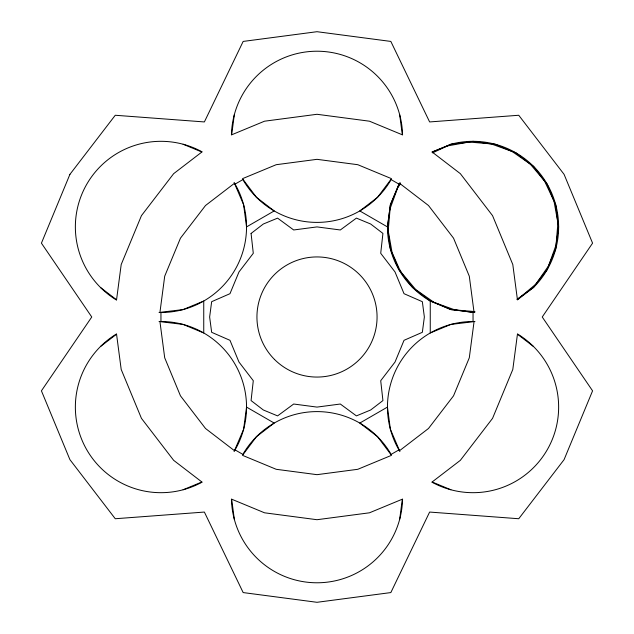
<?xml version="1.0" encoding="UTF-8"?>
<svg xmlns="http://www.w3.org/2000/svg" width="634" height="634" viewBox="0 0 634 634"><rect width="100%" height="100%" fill="white"/><g stroke="black" fill="none" stroke-linecap="round" stroke-linejoin="round"><path stroke-width="0.95" d="M234.326 114.659L231.672 134.804L264.536 121.197L317 114.286L369.464 121.197L402.328 134.804L399.674 114.659M387.461 226.909L359.795 210.932L377.523 197.332L391.511 178.669L357.806 164.705L317 159.332L276.194 164.705L242.489 178.669L256.477 197.332L274.205 210.932L246.539 226.909L243.622 204.75L234.453 183.305L205.511 205.511L180.46 238.17L164.705 276.194L159.942 312.364L183.107 309.582L203.744 301.031L203.744 332.969L183.107 324.418L159.942 321.636L164.705 357.806L180.46 395.83L205.511 428.489L234.453 450.695L243.622 429.25L246.539 407.091L274.205 423.068L256.477 436.668L242.489 455.331L276.194 469.295L317 474.668L357.806 469.295L391.511 455.331L377.523 436.668L359.795 423.068L387.461 407.091L390.378 429.25L399.547 450.695L428.489 428.489L453.54 395.83L469.295 357.806L474.058 321.636L450.893 324.418L430.256 332.969L430.256 301.031A85.59 85.59 0 0 1 387.461 226.909L390.378 204.75L399.547 183.305L428.489 205.511L453.54 238.17L469.295 276.194L474.058 312.364L450.893 309.582L430.256 301.031L412.528 287.424L398.929 269.704L390.378 249.059L387.461 226.909L390.378 204.75L398.929 184.114L400.133 182.576M399.674 519.341L402.328 499.196L369.464 512.803L317 519.714L264.536 512.803L231.672 499.196L234.326 519.341M400.458 183.789L397.7 187.735L390.124 208.57L388.206 230.657L392.05 252.38L399.357 268.967L401.798 272.985L415.714 289.548L433.878 302.26L450.893 309.582L474.882 311.579M517.281 299.763L535.698 284.238L547.174 269.704L555.97 245.239L558.641 226.909L554.029 201.319L547.174 184.114L530.389 164.261L515.846 152.786L491.382 143.981L473.051 141.319L447.461 145.931L432.063 152.057M100.434 346.576L116.553 334.205L121.197 369.464L141.445 418.353L173.661 460.339L201.881 481.991L183.107 489.765M251.08 233.447L263.316 224.024L277.597 218.136L293.685 229.976L317 226.909L340.315 229.976L356.419 218.112L370.684 224.024L382.928 233.423L380.709 253.291L395.022 271.954L404.024 293.685L422.347 301.689L424.36 317L422.347 332.311L404.024 340.315L395.022 362.046L380.709 380.709L382.928 400.577L370.684 409.976L356.419 415.888L340.315 404.024L317 407.091L293.685 404.024L277.581 415.888L263.316 409.976L251.072 400.577L253.291 380.709L238.978 362.046L229.976 340.315L211.653 332.311L209.64 317L211.653 301.689L229.976 293.685L238.978 271.954L253.291 253.291L251.072 233.423M235.071 184.114L242.877 179.604A85.59 85.59 0 0 0 391.123 179.604L398.929 184.114M398.929 449.886L391.123 454.396A85.59 85.59 0 0 0 242.877 454.396L235.071 449.886M432.618 152.865L450.893 144.235L469.295 142.064L495.202 144.235L512.217 151.558L533.566 166.385L544.646 181.237L555.725 204.75L557.888 223.152L555.725 249.059L548.402 266.074L533.566 287.424L517.447 299.795L512.803 264.536L492.555 215.647L460.339 173.661L432.119 152.009L450.893 144.235A85.59 85.59 0 0 1 533.566 287.424L516.972 299.319M430.256 301.031L454.721 309.828L473.051 312.499L474.929 312.118M183.107 144.235L201.881 152.009L173.661 173.661L141.445 215.647L121.197 264.536L116.553 299.795L100.434 287.424M450.893 489.765L432.119 481.991L460.339 460.339L492.555 418.353L512.803 369.464L517.447 334.205L533.566 346.576M473.051 312.499L473.051 321.501M160.949 312.499L160.949 321.501M234.089 182.449A85.59 85.59 0 0 1 159.023 312.475M116.498 300.041A85.59 85.59 0 0 1 86.826 184.114A85.59 85.59 0 0 1 202.064 151.835M231.434 134.876A85.59 85.59 0 0 1 317 51.219A85.59 85.59 0 0 1 402.566 134.876M517.502 333.959A85.59 85.59 0 0 1 547.174 449.886A85.59 85.59 0 0 1 431.936 482.165M399.911 451.551A85.59 85.59 0 0 1 474.977 321.525M402.566 499.124A85.59 85.59 0 0 1 317 582.781A85.59 85.59 0 0 1 231.434 499.124M159.023 321.525A85.59 85.59 0 0 1 234.089 451.551M202.064 482.165A85.59 85.59 0 0 1 86.826 449.886A85.59 85.59 0 0 1 116.498 333.959M69.922 174.35L41.424 243.163L91.764 317L41.424 390.837L69.922 459.65L115.261 518.739L204.378 512.058L243.163 592.576L317 602.3L390.837 592.576L429.622 512.058L518.739 518.739L564.078 459.65L592.576 390.837L542.236 317L592.576 243.163L564.078 174.35L518.739 115.261L429.622 121.942L390.837 41.424L317 31.7L243.163 41.424L204.378 121.942L115.261 115.261L69.922 174.35M274.53 359.47A60.064 60.064 0 0 0 375.019 332.549A60.064 60.064 0 0 0 301.451 258.981A60.064 60.064 0 0 0 274.53 359.47"/></g></svg>
